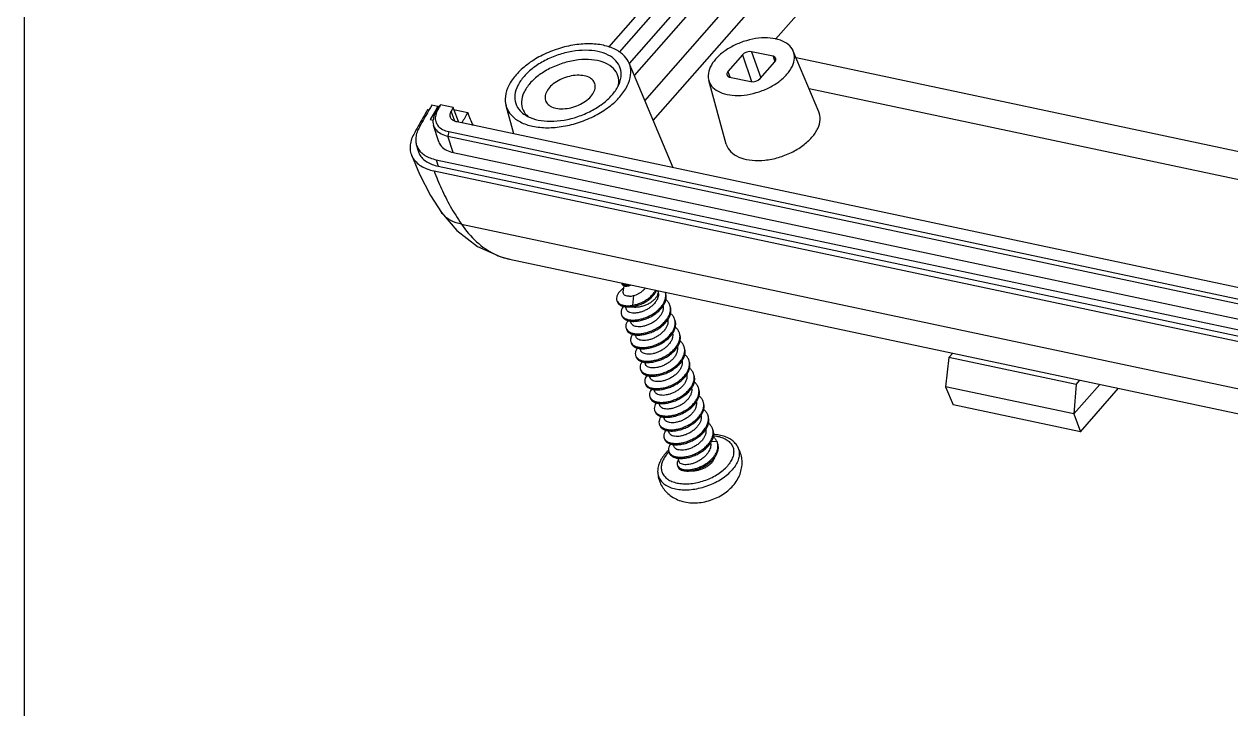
# Model space of a CAD drawing. Header units: millimetres. Extents: x 1786 to 4177, y -2705 to -1639.
# Drawn here: x 3429.5 to 3492.5, y -1819.2 to -1783.5 of the extents above; entities that cross this region are included whole.
import ezdxf

# ---------------------------------------------------------------- set-up
doc = ezdxf.new("R2010")
doc.units = ezdxf.units.MM
doc.layers.add('3_ALL_AXES', color=7, linetype='Continuous')

# ---------------------------------------------------------------- blocks, each defined once
blk = doc.blocks.new('*u190')
at = {"color": 7, "linetype": 'Continuous'}
for p, q in [((-31.672, -23.691, 0), (-48.192, -42.571, 0)), ((-30.895, -23.856, 0), (-47.542, -42.881, 0)), ((-46.897, -43.586, 0), (-29.831, -24.082, 0)), ((-29.05, -24.247, 0), (-46.611, -44.318, 0)), ((-45.954, -45.88, 0), (-27.343, -24.609, 0)), ((-45.446, -47.089, 0), (-26.021, -24.89, 0)), ((-37.938, -42.085, 0), (-23.382, -25.449, 0)), ((-39.401, -42.858, 0), (-38.845, -44.464, 0)), ((-38.085, -43.138, 0), (-39.401, -42.858, 0)), ((-35.274, -46.553, 0), (-36.845, -42.817, 0)), ((-44.229, -49.982, 0), (-46.932, -43.554, 0)), ((-39.969, -43.05, 0), (-40.866, -44.076, 0)), ((-39.969, -43.05, 0), (-39.401, -44.692, 0)), ((-38.875, -44.498, 0), (-37.977, -43.473, 0)), ((-38.085, -43.138, 0), (-37.975, -43.472, 0)), ((-0.578, -50.888, 0), (-36.671, -43.233, 0)), ((-40.866, -44.076, 0), (-40.746, -44.406, 0)), ((-40.759, -44.411, 0), (-39.443, -44.69, 0)), ((-40.963, -48.523, 0), (-42.039, -44.616, 0)), ((-2.126, -52.292, 0), (-35.871, -45.135, 0)), ((-59.298, -46.407, 0), (-59.209, -46.426, 0)), ((-59.032, -46.119, 0), (-58.667, -46.197, 0)), ((-58.707, -46.494, 0), (-58.837, -46.643, 0)), ((-58.725, -46.433, 0), (-58.746, -46.473, 0)), ((-58.611, -46.224, 0), (-58.499, -46.108, 0)), ((-57.724, -46.273, 0), (-58.499, -46.108, 0)), ((-57.628, -47.126, 0), (-57.853, -46.513, 0)), ((-57.661, -46.44, 0), (-57.724, -46.273, 0)), ((-57.398, -47.137, 0), (-57.661, -46.44, 0)), ((-57.61, -46.421, 0), (-57.651, -46.465, 0)), ((-57.61, -46.421, 0), (-56.837, -46.585, 0)), ((-54.007, -47.908, 0), (-54.486, -46.17, 0)), ((-59.134, -47.018, 0), (-58.962, -47.054, 0)), ((-58.615, -48.386, 0), (-58.938, -47.383, 0)), ((-4.655, -58.375, 0), (-57.486, -47.17, 0)), ((-57.377, -47.194, 0), (-57.398, -47.137, 0)), ((-58.001, -47.759, 0), (-58.059, -48.038, 0)), ((-57.726, -49.047, 0), (-58.059, -48.038, 0)), ((-58.059, -48.038, 0), (-5.227, -59.243, 0)), ((-58.001, -47.759, 0), (-5.17, -58.964, 0)), ((-59.994, -48.545, 0), (-59.884, -48.94, 0)), ((-58.77, -49.489, 0), (-58.651, -49.888, 0)), ((-58.77, -49.489, 0), (-4.83, -60.929, 0)), ((-57.726, -49.047, 0), (-4.895, -60.252, 0)), ((-58.905, -50.179, 0), (-4.967, -61.619, 0)), ((-58.651, -49.888, 0), (-4.712, -61.328, 0)), ((-58.44, -52.734, 0), (-58.441, -52.734, 0)), ((-57.224, -53.437, 0), (-3.539, -64.823, 0)), ((-54.263, -55.597, 0), (-0.871, -66.921, 0)), ((-47.395, -57.053, 0), (-47.374, -57.114, 0)), ((-44.688, -57.666, 0), (-44.702, -57.624, 0)), ((-47.683, -58.129, 0), (-47.656, -58.205, 0)), ((-46.657, -57.835, 0), (-46.727, -58.431, 0)), ((-46.727, -58.431, 0), (-46.7, -58.508, 0)), ((-47.403, -58.992, 0), (-47.377, -59.069, 0)), ((-47.112, -59.834, 0), (-47.085, -59.911, 0)), ((-46.82, -60.676, 0), (-46.794, -60.753, 0)), ((-27.284, -61.634, 0), (-27.051, -61.368, 0)), ((-46.529, -61.518, 0), (-46.502, -61.595, 0)), ((-27.284, -61.634, 0), (-27.499, -63.426, 0)), ((-19.481, -63.289, 0), (-27.284, -61.634, 0)), ((-46.237, -62.36, 0), (-46.211, -62.437, 0)), ((-45.946, -63.202, 0), (-45.919, -63.279, 0)), ((-19.613, -65.098, 0), (-27.499, -63.426, 0)), ((-27.499, -63.426, 0), (-27.017, -64.534, 0)), ((-19.613, -65.098, 0), (-18.024, -63.283, 0)), ((-19.481, -63.289, 0), (-19.613, -65.098, 0)), ((-19.481, -63.289, 0), (-19.248, -63.023, 0)), ((-19.214, -66.189, 0), (-16.883, -63.525, 0)), ((-45.654, -64.044, 0), (-45.628, -64.121, 0)), ((-45.363, -64.886, 0), (-45.336, -64.962, 0)), ((-19.214, -66.189, 0), (-27.017, -64.534, 0)), ((-19.613, -65.098, 0), (-19.214, -66.189, 0)), ((-45.071, -65.728, 0), (-45.044, -65.804, 0)), ((-44.779, -66.57, 0), (-44.753, -66.646, 0)), ((-44.488, -67.412, 0), (-44.461, -67.488, 0)), ((-41.861, -66.771, 0), (-41.529, -66.796, 0)), ((-41.508, -66.85, 0), (-41.529, -66.796, 0)), ((-41.481, -66.926, 0), (-41.508, -66.85, 0)), ((-43.965, -68.254, 0), (-43.939, -68.33, 0))]:
    blk.add_line(p, q, dxfattribs=at)
at = {"color": 7, "linetype": 'Continuous', "elevation": 0}
for points in [[(-60.3, -49.179), (-59.803, -50.365), (-59.114, -51.682), (-58.441, -52.734)], [(-58.44, -52.734), (-57.503, -53.84), (-56.229, -54.823), (-54.81, -55.455), (-54.258, -55.598)]]:
    blk.add_lwpolyline(points, dxfattribs=at)
at = {"color": 7, "linetype": 'Continuous'}
for centre, radius, start, end in [((-21.226, -68.799, 0), 44.168, 149.53862, 151.05704), ((-22.033, -67.805, 0), 42.886, 150.36735, 151.83731), ((-21.093, -68.335, 0), 43.965, 149.98875, 150.37184), ((-20.721, -68.551, 0), 44.395, 149.65122, 149.98884), ((-21.46, -67.915, 0), 43.081, 150.35428, 150.98377), ((-20.824, -68.277, 0), 43.813, 149.73766, 150.35431), ((-22.566, -66.002, 0), 41.114, 151.64042, 151.90931), ((-22.217, -66.191, 0), 41.511, 151.24894, 151.57812), ((-22.537, -65.799, 0), 41, 151.60348, 151.90926), ((-50.942, -43.522, 0), 8.174, 199.09946, 199.4249), ((-51.023, -43.551, 0), 8.088, 199.42507, 199.65575), ((-22.244, -65.957, 0), 41.333, 151.29952, 151.60348), ((-22.182, -65.552, 0), 40.434, 151.52284, 151.90903), ((-20.869, -67.19, 0), 41.452, 150.19278, 151.21672), ((-22.392, -68.151, 0), 42.834, 151.06126, 151.83609), ((-47.257, -56.988, 0), 0.152, 205.80227, 213.46527), ((-47.163, -56.305, 0), 0.949, 286.31795, 292.63941), ((-45.542, -57.613, 0), 0.39, 10.08465, 13.06409), ((-45.379, -57.819, 0), 0.704, 12.48373, 16.26262), ((-47.344, -58.012, 0), 0.358, 199.09916, 211.32675), ((-47.351, -58.015, 0), 0.351, 211.36575, 211.59693), ((-45.083, -58.66, 0), 0.699, 12.47027, 19.05798), ((-47.05, -58.87, 0), 0.374, 199.12077, 211.48356), ((-44.793, -59.502, 0), 0.7, 12.4725, 19.05235), ((-46.757, -59.711, 0), 0.375, 199.14856, 211.47033), ((-46.762, -59.714, 0), 0.369, 211.49256, 212.12115), ((-46.465, -60.553, 0), 0.376, 199.17555, 211.46116), ((-46.469, -60.555, 0), 0.372, 211.47451, 212.64965), ((-44.502, -60.344, 0), 0.701, 12.47519, 19.04789), ((-44.212, -61.187, 0), 0.702, 12.47826, 19.04456), ((-46.173, -61.394, 0), 0.376, 199.1967, 211.47192), ((-46.175, -61.396, 0), 0.374, 211.47393, 213.19007), ((-46.04, -61.252, 0), 0.572, 233.95969, 239.85896), ((-43.921, -62.029, 0), 0.703, 12.48164, 19.04233), ((-45.88, -62.236, 0), 0.378, 199.22579, 211.45404), ((-45.882, -62.237, 0), 0.376, 211.4494, 213.70224), ((-43.63, -62.871, 0), 0.704, 12.48525, 19.04115), ((-45.588, -63.077, 0), 0.378, 199.24843, 214.22638), ((-43.34, -63.713, 0), 0.705, 12.489, 19.04097), ((-45.297, -63.919, 0), 0.379, 199.26902, 211.46006), ((-45.295, -63.918, 0), 0.381, 211.43791, 214.74912), ((-43.049, -64.555, 0), 0.705, 12.49281, 19.04176), ((-45.005, -64.761, 0), 0.379, 199.28729, 211.46726), ((-45.001, -64.759, 0), 0.383, 211.43681, 215.27049), ((-42.758, -65.397, 0), 0.706, 12.4966, 19.04344), ((-44.713, -65.603, 0), 0.379, 199.30296, 211.47682), ((-44.708, -65.6, 0), 0.385, 211.43855, 215.79052), ((-44.422, -66.444, 0), 0.379, 199.31581, 211.48841), ((-44.415, -66.44, 0), 0.387, 211.44289, 216.30924), ((-43.468, -65.157, 0), 1.471, 326.03482, 326.74862), ((-42.466, -66.24, 0), 0.706, 12.50029, 19.04596), ((-44.131, -67.286, 0), 0.378, 199.3256, 211.50168), ((-43.174, -66.001, 0), 1.467, 326.27433, 326.74985), ((-42.158, -67.074, 0), 0.688, 9.20253, 19.06345), ((-44.121, -67.281, 0), 0.389, 211.44962, 216.82668), ((-43.675, -68.146, 0), 0.31, 215.10016, 218.04398)]:
    blk.add_arc(centre, radius, start, end, dxfattribs=at)
for centre, ratio, start_param, end_param in [((-39.631, -43.122, 0), 0.586505, 0.771839, 2.342559), ((-38.315, -43.401, 0), 0.586416, 5.484232, 7.054952), ((-40.528, -44.148, 0), 0.586416, 2.342639, 3.91336), ((-39.213, -44.427, 0), 0.586505, -2.369754, -0.799034)]:
    blk.add_ellipse(centre, major_axis=(0.401, 0.139), ratio=ratio, start_param=start_param, end_param=end_param, dxfattribs=at)
for points, start_tangent, end_tangent in [([(-36.845, -42.817, 0), (-36.858, -42.788, 0), (-37.153, -42.414, 0), (-37.631, -42.15, 0), (-38.255, -42.018, 0), (-38.973, -42.028, 0), (-39.727, -42.179, 0), (-40.457, -42.46, 0), (-41.103, -42.847, 0), (-41.612, -43.31, 0)], (-0.384669, 0.923055), (-0.658501, -0.75258)), ([(-46.932, -43.555, 0), (-47.204, -43.133, 0), (-47.756, -42.722, 0), (-48.506, -42.462, 0), (-49.405, -42.372, 0), (-50.391, -42.457, 0), (-51.396, -42.712, 0), (-52.352, -43.119, 0), (-53.195, -43.651, 0), (-53.866, -44.271, 0)], (-0.389768, 0.920913), (-0.658501, -0.75258)), ([(-47.499, -44.725, 0), (-47.421, -44.39, 0), (-47.469, -43.863, 0), (-47.735, -43.41, 0), (-48.203, -43.062, 0), (-48.838, -42.842, 0), (-49.6, -42.766, 0), (-50.435, -42.838, 0), (-51.286, -43.054, 0), (-52.097, -43.398, 0), (-52.81, -43.849, 0), (-53.379, -44.374, 0)], (0.326978, 0.945032), (-0.658501, -0.75258)), ([(-37.231, -44.239, 0), (-36.899, -43.739, 0), (-36.771, -43.242, 0), (-36.845, -42.817, 0)], (0.658501, 0.75258), (-0.384669, 0.923055)), ([(-47.559, -44.729, 0), (-47.657, -44.217, 0), (-47.989, -43.796, 0), (-48.528, -43.498, 0), (-49.231, -43.349, 0), (-50.041, -43.36, 0), (-50.891, -43.531, 0), (-51.714, -43.848, 0), (-52.442, -44.284, 0), (-53.017, -44.805, 0)], (0.038762, 0.999248), (-0.658501, -0.75258)), ([(-47.493, -45.622, 0), (-47.039, -44.956, 0), (-46.834, -44.29, 0), (-46.89, -43.668, 0), (-46.932, -43.555, 0)], (0.658501, 0.75258), (-0.389768, 0.920913)), ([(-41.612, -43.31, 0), (-41.945, -43.81, 0), (-42.073, -44.307, 0), (-42.038, -44.616, 0)], (-0.658501, -0.75258), (0.262345, -0.964974)), ([(-53.866, -44.271, 0), (-54.32, -44.937, 0), (-54.526, -45.603, 0), (-54.486, -46.171, 0)], (-0.658501, -0.75258), (0.264334, -0.964431)), ([(-53.379, -44.374, 0), (-53.764, -44.938, 0), (-53.938, -45.503, 0), (-53.89, -46.03, 0), (-53.624, -46.483, 0), (-53.316, -46.739, 0)], (-0.658501, -0.75258), (0.841422, -0.540378)), ([(-49.038, -44.8, 0), (-49.094, -44.686, 0), (-49.327, -44.467, 0), (-49.678, -44.336, 0), (-50.113, -44.301, 0), (-50.596, -44.367, 0), (-51.064, -44.525, 0), (-51.492, -44.766, 0), (-51.822, -45.059, 0)], (-0.335351, 0.942093), (-0.658501, -0.75258)), ([(-42.038, -44.616, 0), (-41.986, -44.761, 0), (-41.691, -45.135, 0), (-41.213, -45.398, 0), (-40.589, -45.531, 0), (-39.871, -45.521, 0), (-39.117, -45.369, 0), (-38.387, -45.088, 0), (-37.741, -44.701, 0), (-37.231, -44.239, 0)], (0.262345, -0.964974), (0.658501, 0.75258)), ([(-53.017, -44.805, 0), (-53.391, -45.369, 0), (-53.535, -45.929, 0), (-53.437, -46.441, 0)], (-0.658501, -0.75258), (0.416773, -0.90901)), ([(-51.822, -45.059, 0), (-52.028, -45.378, 0), (-52.089, -45.696, 0), (-52.06, -45.847, 0)], (-0.658501, -0.75258), (0.316156, -0.948707)), ([(-49.273, -45.599, 0), (-49.067, -45.28, 0), (-49.005, -44.962, 0), (-49.038, -44.8, 0)], (0.658501, 0.75258), (-0.335351, 0.942093)), ([(-47.98, -45.519, 0), (-47.596, -44.955, 0), (-47.499, -44.725, 0)], (0.658501, 0.75258), (0.326978, 0.945032)), ([(-47.593, -44.975, 0), (-47.559, -44.729, 0)], (0.228767, 0.973481), (0.038762, 0.999248)), ([(-54.486, -46.171, 0), (-54.47, -46.225, 0), (-54.155, -46.76, 0), (-53.604, -47.171, 0), (-52.853, -47.43, 0), (-51.954, -47.521, 0), (-50.969, -47.436, 0), (-49.964, -47.181, 0), (-49.007, -46.774, 0), (-48.165, -46.242, 0), (-47.493, -45.622, 0)], (0.264334, -0.964431), (0.658501, 0.75258)), ([(-53.316, -46.739, 0), (-53.157, -46.831, 0), (-52.521, -47.051, 0), (-51.76, -47.127, 0), (-50.925, -47.055, 0), (-50.073, -46.839, 0), (-49.263, -46.494, 0), (-48.549, -46.044, 0), (-47.98, -45.519, 0)], (0.841422, -0.540378), (0.658501, 0.75258)), ([(-52.06, -45.847, 0), (-52.001, -45.973, 0), (-51.767, -46.191, 0), (-51.417, -46.323, 0), (-50.982, -46.358, 0), (-50.498, -46.291, 0), (-50.03, -46.133, 0), (-49.602, -45.892, 0), (-49.273, -45.599, 0)], (0.316156, -0.948707), (0.658501, 0.75258)), ([(-58.837, -46.643, 0), (-58.965, -47.014, 0), (-58.945, -47.362, 0), (-58.938, -47.383, 0)], (-0.470866, -0.882205), (0.309004, -0.951061)), ([(-58.781, -46.662, 0), (-58.823, -46.83, 0)], (-0.326946, -0.945043), (-0.145248, -0.989395)), ([(-58.707, -46.494, 0), (-58.781, -46.662, 0)], (-0.470866, -0.882205), (-0.326946, -0.945043)), ([(-57.896, -46.876, 0), (-57.909, -46.832, 0), (-57.918, -46.73, 0), (-57.899, -46.623, 0), (-57.853, -46.513, 0)], (-0.347643, 0.937627), (0.470866, 0.882205)), ([(-56.837, -46.585, 0), (-56.508, -47.383, 0)], (0.327215, -0.94495), (0.436526, -0.899692)), ([(-53.437, -46.441, 0), (-53.123, -46.847, 0)], (0.416773, -0.90901), (0.758529, -0.651639)), ([(-35.697, -48.11, 0), (-35.334, -47.562, 0), (-35.193, -47.018, 0), (-35.275, -46.553, 0)], (0.658501, 0.75258), (-0.384669, 0.923055)), ([(-58.938, -47.383, 0), (-58.777, -47.662, 0), (-58.475, -47.893, 0), (-58.059, -48.038, 0)], (0.309004, -0.951061), (0.97824, -0.207477)), ([(-58.823, -46.83, 0), (-58.804, -47.146, 0)], (-0.145248, -0.989395), (0.279485, -0.96015)), ([(-58.804, -47.146, 0), (-58.652, -47.418, 0)], (0.279485, -0.96015), (0.660388, -0.750924)), ([(-58.652, -47.418, 0), (-58.378, -47.627, 0), (-58.001, -47.759, 0)], (0.660388, -0.750924), (0.97824, -0.207477)), ([(-57.486, -47.17, 0), (-57.614, -47.133, 0), (-57.723, -47.078, 0), (-57.81, -47.009, 0), (-57.873, -46.926, 0), (-57.896, -46.876, 0)], (-0.97824, 0.207477), (-0.347643, 0.937627)), ([(-60.155, -47.933, 0), (-60.312, -48.309, 0)], (-0.471977, -0.881611), (-0.285005, -0.958526)), ([(-59.842, -47.564, 0), (-59.976, -47.886, 0), (-60.031, -48.2, 0)], (-0.471902, -0.881651), (-0.047811, -0.998856)), ([(-40.962, -48.523, 0), (-40.905, -48.682, 0), (-40.582, -49.091, 0), (-40.058, -49.38, 0), (-39.375, -49.525, 0), (-38.589, -49.514, 0), (-37.762, -49.348, 0), (-36.963, -49.041, 0), (-36.256, -48.616, 0), (-35.697, -48.11, 0)], (0.262345, -0.964974), (0.658501, 0.75258)), ([(-60.312, -48.309, 0), (-60.376, -48.676, 0), (-60.346, -49.024, 0), (-60.3, -49.179, 0)], (-0.285005, -0.958526), (0.351028, -0.936365)), ([(-60.031, -48.2, 0), (-60.005, -48.499, 0), (-59.994, -48.545, 0)], (-0.047811, -0.998856), (0.267629, -0.963522)), ([(-59.994, -48.545, 0), (-59.9, -48.773, 0), (-59.718, -49.016, 0), (-59.464, -49.219, 0), (-59.144, -49.378, 0), (-58.77, -49.489, 0)], (0.267629, -0.963522), (0.97824, -0.207477)), ([(-58.615, -48.385, 0), (-58.452, -48.667, 0), (-58.147, -48.901, 0), (-57.726, -49.047, 0)], (0.308718, -0.951153), (0.97824, -0.207477)), ([(-60.3, -49.179, 0), (-60.223, -49.344, 0), (-60.011, -49.627, 0), (-59.714, -49.865, 0), (-59.342, -50.05, 0), (-58.905, -50.179, 0)], (0.351028, -0.936365), (0.97824, -0.207477)), ([(-59.884, -48.94, 0), (-59.792, -49.166, 0), (-59.607, -49.41, 0), (-59.35, -49.615, 0), (-59.029, -49.776, 0), (-58.651, -49.888, 0)], (0.267959, -0.96343), (0.97824, -0.207477)), ([(-58.905, -50.179, 0), (-58.451, -51.27, 0), (-57.906, -52.34, 0), (-57.224, -53.437, 0)], (0.349875, -0.936796), (0.567173, -0.823599)), ([(-57.224, -53.437, 0), (-57.87, -53.228, 0), (-58.355, -52.844, 0), (-58.44, -52.734, 0)], (-0.986949, 0.161031), (-0.572283, 0.820056)), ([(-57.224, -53.437, 0), (-56.291, -54.529, 0), (-55.18, -55.284, 0), (-54.263, -55.596, 0)], (0.558319, -0.829626), (0.978025, -0.208487)), ([(-47.245, -57.363, 0), (-47.33, -57.425, 0), (-47.503, -57.583, 0), (-47.624, -57.747, 0), (-47.69, -57.909, 0), (-47.699, -58.062, 0), (-47.683, -58.129, 0)], (-0.826967, -0.562251), (0.327563, -0.944829)), ([(-47.384, -57.072, 0), (-47.327, -57.125, 0)], (0.551964, -0.833868), (0.848088, -0.529855)), ([(-47.374, -57.114, 0), (-47.338, -57.172, 0), (-47.27, -57.218, 0), (-47.221, -57.235, 0)], (0.331666, -0.943397), (0.968303, -0.24978)), ([(-47.327, -57.125, 0), (-47.245, -57.159, 0), (-47.142, -57.171, 0), (-47.026, -57.163, 0), (-46.956, -57.149, 0)], (0.848088, -0.529855), (0.970263, 0.242052)), ([(-46.915, -57.869, 0), (-47.054, -57.858, 0), (-47.165, -57.823, 0), (-47.242, -57.765, 0), (-47.281, -57.689, 0), (-47.282, -57.619, 0)], (-0.999865, -0.016435), (0.156289, 0.987711)), ([(-47.221, -57.235, 0), (-47.177, -57.243, 0), (-47.066, -57.247, 0), (-46.944, -57.229, 0), (-46.896, -57.216, 0)], (0.968303, -0.24978), (0.960096, 0.279669)), ([(-45.153, -57.544, 0), (-45.151, -57.552, 0), (-45.122, -57.722, 0), (-45.144, -57.903, 0), (-45.214, -58.086, 0), (-45.329, -58.265, 0), (-45.484, -58.433, 0), (-45.67, -58.582, 0), (-45.877, -58.708, 0), (-46.096, -58.805, 0), (-46.316, -58.871, 0), (-46.526, -58.903, 0), (-46.715, -58.902, 0), (-46.874, -58.868, 0), (-46.995, -58.806, 0), (-47.071, -58.719, 0), (-47.086, -58.685, 0)], (0.32744, -0.944872), (-0.323754, 0.946141)), ([(-46.727, -58.431, 0), (-46.469, -58.371, 0), (-46.212, -58.277, 0), (-45.965, -58.153, 0), (-45.74, -58.003, 0), (-45.545, -57.833, 0), (-45.387, -57.649, 0), (-45.293, -57.5, 0)], (0.9863, 0.164962), (0.46827, 0.883586)), ([(-45.158, -57.545, 0), (-45.152, -57.623, 0), (-45.178, -57.769, 0), (-45.251, -57.919, 0), (-45.367, -58.066, 0), (-45.521, -58.203, 0), (-45.706, -58.324, 0), (-45.914, -58.424, 0), (-46.136, -58.497, 0), (-46.361, -58.542, 0), (-46.579, -58.555, 0), (-46.704, -58.547, 0)], (0.175202, -0.984532), (-0.993836, 0.110863)), ([(-46.7, -58.508, 0), (-46.439, -58.446, 0), (-46.177, -58.35, 0), (-45.928, -58.223, 0), (-45.701, -58.07, 0), (-45.505, -57.896, 0), (-45.348, -57.708, 0), (-45.235, -57.511, 0)], (0.9863, 0.164962), (0.407937, 0.91301)), ([(-46.657, -57.835, 0), (-46.498, -57.783, 0), (-46.342, -57.71, 0), (-46.196, -57.618, 0)], (0.968094, 0.250589), (0.812954, 0.582328)), ([(-45.927, -57.365, 0), (-45.935, -57.376, 0), (-46.054, -57.503, 0), (-46.196, -57.618, 0)], (-0.609281, -0.792954), (-0.819942, -0.572447)), ([(-44.862, -58.386, 0), (-44.772, -58.227, 0), (-44.695, -58.005, 0), (-44.676, -57.788, 0), (-44.692, -57.667, 0)], (0.548397, 0.836218), (-0.216282, 0.976331)), ([(-44.808, -58.419, 0), (-44.746, -58.304, 0), (-44.669, -58.082, 0), (-44.65, -57.865, 0), (-44.688, -57.666, 0)], (0.517061, 0.855948), (-0.327031, 0.945014)), ([(-47.656, -58.205, 0), (-47.624, -58.274, 0), (-47.521, -58.386, 0), (-47.369, -58.469, 0), (-47.175, -58.519, 0), (-46.949, -58.532, 0), (-46.7, -58.508, 0)], (0.327563, -0.944829), (0.9863, 0.164962)), ([(-47.649, -58.199, 0), (-47.547, -58.31, 0), (-47.395, -58.393, 0), (-47.201, -58.442, 0), (-46.975, -58.455, 0), (-46.727, -58.431, 0)], (0.523939, -0.851756), (0.9863, 0.164962)), ([(-47.271, -58.492, 0), (-47.345, -58.602, 0), (-47.412, -58.768, 0), (-47.42, -58.925, 0), (-47.403, -58.992, 0)], (-0.618355, -0.785899), (0.327769, -0.944758)), ([(-47.377, -59.069, 0), (-47.342, -59.142, 0), (-47.235, -59.259, 0), (-47.076, -59.346, 0), (-46.872, -59.398, 0), (-46.632, -59.414, 0), (-46.367, -59.39, 0), (-46.087, -59.326, 0), (-45.805, -59.225, 0), (-45.531, -59.09, 0), (-45.279, -58.923, 0), (-45.058, -58.732, 0), (-44.877, -58.523, 0), (-44.808, -58.419, 0)], (0.327769, -0.944758), (0.517061, 0.855948)), ([(-47.369, -59.065, 0), (-47.261, -59.182, 0), (-47.102, -59.269, 0), (-46.898, -59.322, 0), (-46.659, -59.337, 0), (-46.394, -59.313, 0), (-46.114, -59.25, 0), (-45.831, -59.149, 0), (-45.558, -59.013, 0), (-45.305, -58.847, 0), (-45.084, -58.656, 0), (-44.904, -58.447, 0), (-44.862, -58.386, 0)], (0.522714, -0.852508), (0.548397, 0.836218)), ([(-46.915, -57.869, 0), (-46.79, -57.861, 0), (-46.657, -57.835, 0)], (0.999956, -0.009394), (0.968094, 0.250589)), ([(-46.704, -58.547, 0), (-46.781, -58.536, 0), (-46.834, -58.524, 0)], (-0.993836, 0.110863), (-0.972919, 0.231146)), ([(-44.84, -58.467, 0), (-44.833, -58.519, 0), (-44.84, -58.689, 0), (-44.893, -58.866, 0), (-44.988, -59.039, 0)], (0.1842, -0.982889), (-0.559309, -0.828959)), ([(-44.423, -58.432, 0), (-44.426, -58.422, 0), (-44.525, -58.239, 0), (-44.671, -58.089, 0)], (-0.3269, 0.945059), (-0.7778, 0.628512)), ([(-44.57, -59.228, 0), (-44.478, -59.064, 0), (-44.403, -58.842, 0), (-44.385, -58.625, 0), (-44.401, -58.509, 0)], (0.548406, 0.836212), (-0.216291, 0.976329)), ([(-44.516, -59.26, 0), (-44.452, -59.141, 0), (-44.376, -58.918, 0), (-44.358, -58.702, 0), (-44.396, -58.508, 0)], (0.516844, 0.85608), (-0.3269, 0.945059)), ([(-47.085, -59.911, 0), (-47.049, -59.987, 0), (-46.94, -60.103, 0), (-46.78, -60.189, 0), (-46.575, -60.241, 0), (-46.335, -60.255, 0), (-46.069, -60.231, 0), (-45.789, -60.166, 0), (-45.507, -60.065, 0), (-45.234, -59.928, 0), (-44.982, -59.761, 0), (-44.761, -59.57, 0), (-44.582, -59.36, 0), (-44.516, -59.26, 0)], (0.328083, -0.944649), (0.516844, 0.85608)), ([(-47.075, -59.911, 0), (-46.966, -60.026, 0), (-46.806, -60.113, 0), (-46.602, -60.164, 0), (-46.361, -60.179, 0), (-46.096, -60.154, 0), (-45.816, -60.09, 0), (-45.533, -59.988, 0), (-45.26, -59.851, 0), (-45.008, -59.684, 0), (-44.788, -59.493, 0), (-44.609, -59.284, 0), (-44.57, -59.228, 0)], (0.531713, -0.846925), (0.548406, 0.836212)), ([(-44.988, -59.039, 0), (-45.12, -59.203, 0), (-45.284, -59.354, 0), (-45.473, -59.486, 0), (-45.677, -59.594, 0), (-45.888, -59.675, 0), (-46.097, -59.727, 0), (-46.291, -59.748, 0), (-46.464, -59.739, 0), (-46.61, -59.7, 0), (-46.72, -59.635, 0), (-46.786, -59.549, 0), (-46.795, -59.527, 0)], (-0.559309, -0.828959), (-0.323689, 0.946164)), ([(-44.131, -59.274, 0), (-44.136, -59.259, 0), (-44.237, -59.077, 0), (-44.38, -58.93, 0)], (-0.326789, 0.945097), (-0.778077, 0.628169)), ([(-47.001, -59.363, 0), (-47.056, -59.448, 0), (-47.121, -59.614, 0), (-47.128, -59.771, 0), (-47.112, -59.834, 0)], (-0.588874, -0.808225), (0.328083, -0.944649)), ([(-44.696, -59.881, 0), (-44.83, -60.047, 0), (-44.998, -60.2, 0), (-45.19, -60.333, 0), (-45.393, -60.44, 0), (-45.607, -60.521, 0), (-45.819, -60.571, 0), (-46.016, -60.59, 0), (-46.186, -60.578, 0), (-46.328, -60.538, 0), (-46.434, -60.471, 0), (-46.498, -60.383, 0), (-46.503, -60.369, 0)], (-0.559309, -0.828959), (-0.323679, 0.946167)), ([(-44.549, -59.309, 0), (-44.542, -59.36, 0), (-44.549, -59.532, 0), (-44.602, -59.708, 0), (-44.696, -59.881, 0)], (0.183674, -0.982987), (-0.559309, -0.828959)), ([(-44.279, -60.07, 0), (-44.184, -59.901, 0), (-44.11, -59.679, 0), (-44.094, -59.462, 0), (-44.109, -59.351, 0)], (0.548411, 0.836209), (-0.216309, 0.976325)), ([(-44.224, -60.102, 0), (-44.158, -59.977, 0), (-44.084, -59.755, 0), (-44.067, -59.539, 0), (-44.105, -59.35, 0)], (0.516717, 0.856157), (-0.326789, 0.945097)), ([(-43.84, -60.116, 0), (-43.847, -60.096, 0), (-43.948, -59.914, 0), (-44.088, -59.772, 0)], (-0.326696, 0.94513), (-0.778342, 0.62784)), ([(-46.71, -60.205, 0), (-46.767, -60.294, 0), (-46.831, -60.46, 0), (-46.835, -60.616, 0), (-46.82, -60.676, 0)], (-0.588802, -0.808278), (0.328384, -0.944544)), ([(-46.794, -60.753, 0), (-46.755, -60.832, 0), (-46.645, -60.947, 0), (-46.484, -61.033, 0), (-46.278, -61.084, 0), (-46.037, -61.097, 0), (-45.771, -61.071, 0), (-45.491, -61.006, 0), (-45.208, -60.904, 0), (-44.936, -60.766, 0), (-44.684, -60.599, 0), (-44.465, -60.407, 0), (-44.287, -60.197, 0), (-44.224, -60.102, 0)], (0.328384, -0.944544), (0.516717, 0.856157)), ([(-46.782, -60.755, 0), (-46.672, -60.871, 0), (-46.51, -60.956, 0), (-46.305, -61.007, 0), (-46.064, -61.021, 0), (-45.798, -60.995, 0), (-45.517, -60.93, 0), (-45.235, -60.827, 0), (-44.962, -60.69, 0), (-44.711, -60.522, 0), (-44.492, -60.33, 0), (-44.314, -60.121, 0), (-44.279, -60.07, 0)], (0.539507, -0.841981), (0.548411, 0.836209)), ([(-46.328, -61.747, 0), (-46.215, -61.8, 0), (-46.008, -61.85, 0), (-45.766, -61.862, 0), (-45.5, -61.836, 0), (-45.219, -61.77, 0), (-44.937, -61.666, 0), (-44.665, -61.528, 0), (-44.414, -61.36, 0), (-44.195, -61.167, 0), (-44.018, -60.958, 0), (-43.891, -60.738, 0), (-43.817, -60.515, 0), (-43.802, -60.299, 0), (-43.818, -60.193, 0)], (0.864212, -0.503128), (-0.216333, 0.97632)), ([(-44.405, -60.723, 0), (-44.532, -60.882, 0), (-44.691, -61.03, 0), (-44.875, -61.161, 0), (-45.071, -61.268, 0), (-45.274, -61.349, 0), (-45.475, -61.404, 0), (-45.668, -61.43, 0), (-45.841, -61.427, 0), (-45.989, -61.398, 0), (-46.105, -61.343, 0)], (-0.559309, -0.828959), (-0.829041, 0.559188)), ([(-44.257, -60.151, 0), (-44.251, -60.195, 0), (-44.256, -60.368, 0), (-44.309, -60.548, 0), (-44.405, -60.723, 0)], (0.183986, -0.982929), (-0.559309, -0.828959)), ([(-43.933, -60.944, 0), (-43.864, -60.814, 0), (-43.791, -60.592, 0), (-43.776, -60.376, 0), (-43.813, -60.192, 0)], (0.516609, 0.856221), (-0.326696, 0.94513)), ([(-43.548, -60.958, 0), (-43.557, -60.934, 0), (-43.66, -60.752, 0), (-43.797, -60.614, 0)], (-0.326621, 0.945155), (-0.778595, 0.627527)), ([(-46.418, -61.047, 0), (-46.477, -61.14, 0), (-46.54, -61.306, 0), (-46.543, -61.462, 0), (-46.529, -61.518, 0)], (-0.588693, -0.808357), (0.328576, -0.944477)), ([(-46.35, -61.791, 0), (-46.188, -61.876, 0), (-45.982, -61.926, 0), (-45.74, -61.939, 0), (-45.473, -61.912, 0), (-45.193, -61.846, 0), (-44.91, -61.743, 0), (-44.638, -61.605, 0), (-44.387, -61.436, 0), (-44.169, -61.244, 0), (-43.992, -61.034, 0), (-43.933, -60.944, 0)], (0.807921, -0.589291), (0.516609, 0.856221)), ([(-46.105, -61.343, 0), (-46.179, -61.273, 0), (-46.212, -61.211, 0)], (-0.829041, 0.559188), (-0.329644, 0.944105)), ([(-43.965, -60.995, 0), (-43.958, -61.048, 0), (-43.966, -61.216, 0), (-44.019, -61.392, 0), (-44.113, -61.564, 0)], (0.181428, -0.983404), (-0.559309, -0.828959)), ([(-43.696, -61.754, 0), (-43.597, -61.574, 0), (-43.525, -61.352, 0), (-43.511, -61.136, 0), (-43.526, -61.035, 0)], (0.548406, 0.836212), (-0.216364, 0.976313)), ([(-43.641, -61.785, 0), (-43.57, -61.651, 0), (-43.498, -61.429, 0), (-43.485, -61.213, 0), (-43.522, -61.034, 0)], (0.516378, 0.856361), (-0.326621, 0.945155)), ([(-43.257, -61.799, 0), (-43.267, -61.771, 0), (-43.371, -61.59, 0), (-43.506, -61.455, 0)], (-0.326563, 0.945175), (-0.778834, 0.62723)), ([(-46.502, -61.595, 0), (-46.462, -61.677, 0), (-46.407, -61.744, 0)], (0.328576, -0.944477), (0.710733, -0.703462)), ([(-46.488, -61.6, 0), (-46.377, -61.715, 0)], (0.547428, -0.836853), (0.807921, -0.589291)), ([(-46.407, -61.744, 0), (-46.35, -61.791, 0)], (0.710733, -0.703462), (0.807921, -0.589291)), ([(-46.127, -61.889, 0), (-46.188, -61.986, 0), (-46.249, -62.151, 0), (-46.251, -62.307, 0), (-46.237, -62.36, 0)], (-0.588563, -0.808451), (0.328925, -0.944356)), ([(-46.211, -62.437, 0), (-46.168, -62.522, 0), (-46.056, -62.636, 0), (-45.892, -62.72, 0), (-45.685, -62.769, 0), (-45.442, -62.781, 0), (-45.175, -62.753, 0), (-44.895, -62.686, 0), (-44.612, -62.582, 0), (-44.34, -62.443, 0), (-44.09, -62.274, 0), (-43.873, -62.081, 0), (-43.697, -61.871, 0), (-43.641, -61.785, 0)], (0.328925, -0.944356), (0.516378, 0.856361)), ([(-46.195, -62.445, 0), (-46.082, -62.559, 0), (-45.919, -62.643, 0), (-45.711, -62.692, 0), (-45.469, -62.704, 0), (-45.202, -62.677, 0), (-44.921, -62.61, 0), (-44.639, -62.505, 0), (-44.367, -62.366, 0), (-44.117, -62.198, 0), (-43.899, -62.005, 0), (-43.723, -61.794, 0), (-43.696, -61.754, 0)], (0.554893, -0.831922), (0.548406, 0.836212)), ([(-44.113, -61.564, 0), (-44.246, -61.729, 0), (-44.41, -61.88, 0), (-44.597, -62.011, 0), (-44.8, -62.119, 0), (-45.012, -62.201, 0), (-45.221, -62.253, 0), (-45.415, -62.274, 0), (-45.588, -62.265, 0), (-45.735, -62.226, 0), (-45.845, -62.161, 0), (-45.912, -62.073, 0), (-45.92, -62.052, 0)], (-0.559309, -0.828959), (-0.323368, 0.946273)), ([(-43.674, -61.837, 0), (-43.667, -61.883, 0), (-43.674, -62.056, 0), (-43.727, -62.233, 0), (-43.822, -62.406, 0)], (0.181546, -0.983382), (-0.559309, -0.828959)), ([(-43.404, -62.596, 0), (-43.303, -62.411, 0), (-43.232, -62.189, 0), (-43.22, -61.973, 0), (-43.235, -61.877, 0)], (0.548396, 0.836219), (-0.216399, 0.976305)), ([(-43.349, -62.627, 0), (-43.276, -62.488, 0), (-43.206, -62.266, 0), (-43.194, -62.05, 0), (-43.23, -61.876, 0)], (0.516316, 0.856398), (-0.326563, 0.945175)), ([(-45.835, -62.731, 0), (-45.898, -62.832, 0), (-45.958, -62.997, 0), (-45.959, -63.152, 0), (-45.945, -63.202, 0)], (-0.588396, -0.808573), (0.329156, -0.944276)), ([(-45.919, -63.279, 0), (-45.875, -63.367, 0), (-45.761, -63.48, 0), (-45.596, -63.563, 0), (-45.388, -63.612, 0), (-45.145, -63.622, 0), (-44.877, -63.594, 0), (-44.596, -63.526, 0), (-44.314, -63.421, 0), (-44.043, -63.281, 0), (-43.793, -63.112, 0), (-43.577, -62.918, 0), (-43.402, -62.708, 0), (-43.349, -62.627, 0)], (0.329156, -0.944276), (0.516316, 0.856398)), ([(-45.901, -63.29, 0), (-45.787, -63.403, 0), (-45.623, -63.487, 0), (-45.414, -63.535, 0), (-45.171, -63.546, 0), (-44.904, -63.517, 0), (-44.623, -63.45, 0), (-44.341, -63.344, 0), (-44.069, -63.205, 0), (-43.82, -63.035, 0), (-43.603, -62.842, 0), (-43.428, -62.631, 0), (-43.404, -62.596, 0)], (0.562485, -0.826808), (0.548396, 0.836219)), ([(-43.822, -62.406, 0), (-43.956, -62.573, 0), (-44.126, -62.728, 0), (-44.319, -62.861, 0), (-44.524, -62.968, 0), (-44.736, -63.048, 0), (-44.948, -63.098, 0), (-45.144, -63.116, 0), (-45.314, -63.104, 0), (-45.454, -63.063, 0), (-45.56, -62.997, 0), (-45.623, -62.909, 0), (-45.629, -62.894, 0)], (-0.559309, -0.828959), (-0.323769, 0.946136)), ([(-43.382, -62.679, 0), (-43.376, -62.724, 0), (-43.382, -62.896, 0), (-43.435, -63.074, 0), (-43.53, -63.248, 0)], (0.180649, -0.983548), (-0.559309, -0.828959)), ([(-42.965, -62.641, 0), (-42.977, -62.609, 0), (-43.083, -62.428, 0), (-43.214, -62.297, 0)], (-0.326523, 0.945189), (-0.77906, 0.626949)), ([(-43.113, -63.438, 0), (-43.009, -63.248, 0), (-42.94, -63.026, 0), (-42.929, -62.81, 0), (-42.943, -62.719, 0)], (0.54838, 0.836229), (-0.216438, 0.976296)), ([(-43.058, -63.469, 0), (-42.982, -63.324, 0), (-42.913, -63.102, 0), (-42.902, -62.887, 0), (-42.938, -62.718, 0)], (0.516122, 0.856515), (-0.326523, 0.945189)), ([(-45.544, -63.573, 0), (-45.609, -63.677, 0), (-45.667, -63.843, 0), (-45.667, -63.998, 0), (-45.654, -64.044, 0)], (-0.588195, -0.808719), (0.329354, -0.944206)), ([(-45.627, -64.12, 0), (-45.581, -64.212, 0), (-45.466, -64.324, 0), (-45.3, -64.407, 0), (-45.091, -64.454, 0), (-44.847, -64.464, 0), (-44.579, -64.435, 0), (-44.298, -64.366, 0), (-44.016, -64.26, 0), (-43.745, -64.12, 0), (-43.496, -63.949, 0), (-43.28, -63.756, 0), (-43.107, -63.545, 0), (-43.058, -63.469, 0)], (0.329354, -0.944206), (0.516122, 0.856515)), ([(-45.607, -64.135, 0), (-45.492, -64.248, 0), (-45.327, -64.33, 0), (-45.118, -64.378, 0), (-44.874, -64.388, 0), (-44.606, -64.358, 0), (-44.325, -64.29, 0), (-44.043, -64.183, 0), (-43.772, -64.043, 0), (-43.523, -63.873, 0), (-43.307, -63.679, 0), (-43.133, -63.468, 0), (-43.113, -63.438, 0)], (0.570006, -0.82164), (0.54838, 0.836229)), ([(-43.53, -63.248, 0), (-43.663, -63.413, 0), (-43.828, -63.565, 0), (-44.019, -63.698, 0), (-44.224, -63.806, 0), (-44.435, -63.887, 0), (-44.642, -63.937, 0), (-44.837, -63.958, 0), (-45.01, -63.948, 0), (-45.156, -63.908, 0), (-45.263, -63.843, 0), (-45.329, -63.757, 0), (-45.337, -63.736, 0)], (-0.559309, -0.828959), (-0.323749, 0.946143)), ([(-43.474, -64.881, 0), (-43.226, -64.711, 0), (-43.011, -64.516, 0), (-42.838, -64.305, 0), (-42.715, -64.084, 0), (-42.647, -63.863, 0), (-42.638, -63.647, 0), (-42.652, -63.561, 0)], (0.857395, 0.51466), (-0.216479, 0.976287)), ([(-43.091, -63.522, 0), (-43.084, -63.573, 0), (-43.091, -63.743, 0), (-43.144, -63.918, 0), (-43.239, -64.09, 0)], (0.178374, -0.983963), (-0.559309, -0.828959)), ([(-42.673, -63.483, 0), (-42.687, -63.446, 0), (-42.795, -63.266, 0), (-42.923, -63.139, 0)], (-0.326498, 0.945198), (-0.779273, 0.626685)), ([(-42.766, -64.31, 0), (-42.689, -64.161, 0), (-42.621, -63.939, 0), (-42.611, -63.724, 0), (-42.647, -63.56, 0)], (0.515888, 0.856656), (-0.326498, 0.945198)), ([(-45.253, -64.415, 0), (-45.319, -64.523, 0), (-45.376, -64.689, 0), (-45.374, -64.843, 0), (-45.362, -64.886, 0)], (-0.587961, -0.808889), (0.329516, -0.94415)), ([(-43.239, -64.09, 0), (-43.361, -64.244, 0), (-43.511, -64.386, 0), (-43.683, -64.512, 0)], (-0.559309, -0.828959), (-0.83979, -0.542912)), ([(-43.447, -64.958, 0), (-43.199, -64.787, 0), (-42.984, -64.593, 0), (-42.812, -64.382, 0), (-42.766, -64.31, 0)], (0.857395, 0.51466), (0.515888, 0.856656)), ([(-42.799, -64.364, 0), (-42.793, -64.405, 0), (-42.799, -64.579, 0), (-42.852, -64.758, 0), (-42.947, -64.932, 0)], (0.178738, -0.983897), (-0.559309, -0.828959)), ([(-42.382, -64.325, 0), (-42.398, -64.284, 0), (-42.506, -64.105, 0), (-42.632, -63.981, 0)], (-0.326489, 0.945201), (-0.779471, 0.626438)), ([(-42.53, -65.121, 0), (-42.421, -64.921, 0), (-42.355, -64.699, 0), (-42.347, -64.484, 0), (-42.36, -64.403, 0)], (0.54833, 0.836262), (-0.216521, 0.976278)), ([(-42.474, -65.152, 0), (-42.395, -64.998, 0), (-42.328, -64.776, 0), (-42.32, -64.561, 0), (-42.355, -64.402, 0)], (0.515854, 0.856677), (-0.326489, 0.945201)), ([(-45.336, -64.962, 0), (-45.287, -65.056, 0), (-45.171, -65.168, 0), (-45.004, -65.25, 0), (-44.794, -65.297, 0), (-44.55, -65.306, 0), (-44.281, -65.276, 0), (-44, -65.206, 0), (-43.718, -65.099, 0), (-43.447, -64.958, 0)], (0.329516, -0.94415), (0.857395, 0.51466)), ([(-45.314, -64.98, 0), (-45.198, -65.092, 0), (-45.031, -65.174, 0), (-44.821, -65.22, 0), (-44.576, -65.229, 0), (-44.308, -65.199, 0), (-44.027, -65.129, 0), (-43.745, -65.022, 0), (-43.474, -64.881, 0)], (0.577458, -0.81642), (0.857395, 0.51466)), ([(-43.683, -64.512, 0), (-43.886, -64.626, 0), (-44.101, -64.714, 0), (-44.317, -64.773, 0), (-44.519, -64.799, 0), (-44.697, -64.793, 0), (-44.849, -64.756, 0), (-44.965, -64.691, 0), (-45.035, -64.603, 0), (-45.046, -64.578, 0)], (-0.83979, -0.542912), (-0.322934, 0.946421)), ([(-45.044, -65.804, 0), (-44.994, -65.901, 0), (-44.876, -66.013, 0), (-44.708, -66.094, 0), (-44.497, -66.139, 0), (-44.252, -66.148, 0), (-43.983, -66.116, 0), (-43.702, -66.046, 0), (-43.42, -65.938, 0), (-43.15, -65.796, 0), (-42.902, -65.625, 0), (-42.688, -65.43, 0), (-42.517, -65.218, 0), (-42.474, -65.152, 0)], (0.329638, -0.944107), (0.515854, 0.856677)), ([(-45.02, -65.825, 0), (-44.903, -65.936, 0), (-44.735, -66.017, 0), (-44.524, -66.063, 0), (-44.279, -66.071, 0), (-44.01, -66.04, 0), (-43.728, -65.969, 0), (-43.447, -65.861, 0), (-43.176, -65.72, 0), (-42.929, -65.548, 0), (-42.715, -65.353, 0), (-42.543, -65.142, 0), (-42.53, -65.121, 0)], (0.584839, -0.81115), (0.54833, 0.836262)), ([(-42.947, -64.932, 0), (-43.082, -65.099, 0), (-43.252, -65.254, 0), (-43.446, -65.388, 0), (-43.651, -65.495, 0), (-43.862, -65.573, 0), (-44.072, -65.623, 0), (-44.268, -65.642, 0), (-44.439, -65.63, 0), (-44.579, -65.589, 0), (-44.685, -65.523, 0), (-44.748, -65.435, 0), (-44.754, -65.42, 0)], (-0.559309, -0.828959), (-0.323727, 0.94615)), ([(-42.507, -65.207, 0), (-42.501, -65.254, 0), (-42.508, -65.424, 0), (-42.561, -65.601, 0), (-42.656, -65.774, 0)], (0.176279, -0.98434), (-0.559309, -0.828959)), ([(-42.09, -65.167, 0), (-42.108, -65.121, 0), (-42.218, -64.943, 0), (-42.34, -64.822, 0)], (-0.326495, 0.945199), (-0.779655, 0.626209)), ([(-44.961, -65.258, 0), (-45.03, -65.369, 0), (-45.086, -65.534, 0), (-45.082, -65.689, 0), (-45.071, -65.728, 0)], (-0.587692, -0.809084), (0.329638, -0.944107)), ([(-42.656, -65.774, 0), (-42.788, -65.939, 0), (-42.952, -66.089, 0), (-43.141, -66.222, 0), (-43.345, -66.33, 0), (-43.556, -66.411, 0), (-43.765, -66.463, 0), (-43.959, -66.483, 0), (-44.132, -66.474, 0), (-44.278, -66.435, 0), (-44.387, -66.37, 0), (-44.454, -66.284, 0), (-44.463, -66.262, 0)], (-0.559309, -0.828959), (-0.323743, 0.946145)), ([(-42.238, -65.963, 0), (-42.128, -65.758, 0), (-42.063, -65.536, 0), (-42.056, -65.321, 0), (-42.068, -65.245, 0)], (0.548295, 0.836285), (-0.216561, 0.976269)), ([(-42.182, -65.994, 0), (-42.101, -65.834, 0), (-42.036, -65.613, 0), (-42.029, -65.398, 0), (-42.064, -65.244, 0)], (0.515611, 0.856823), (-0.326495, 0.945199)), ([(-41.799, -66.009, 0), (-41.819, -65.959, 0), (-41.93, -65.781, 0), (-42.049, -65.664, 0)], (-0.326513, 0.945193), (-0.779825, 0.625998)), ([(-44.67, -66.1, 0), (-44.74, -66.215, 0), (-44.795, -66.38, 0), (-44.79, -66.534, 0), (-44.779, -66.57, 0)], (-0.587388, -0.809305), (0.329716, -0.94408)), ([(-44.753, -66.646, 0), (-44.7, -66.746, 0), (-44.581, -66.857, 0), (-44.412, -66.937, 0), (-44.2, -66.982, 0), (-43.955, -66.989, 0), (-43.685, -66.957, 0), (-43.404, -66.886, 0), (-43.122, -66.777, 0), (-42.852, -66.634, 0), (-42.605, -66.462, 0), (-42.392, -66.267, 0), (-42.222, -66.055, 0), (-42.182, -65.994, 0)], (0.329716, -0.94408), (0.515611, 0.856823)), ([(-44.727, -66.67, 0), (-44.608, -66.78, 0), (-44.439, -66.86, 0), (-44.227, -66.905, 0), (-43.981, -66.913, 0), (-43.712, -66.88, 0), (-43.43, -66.809, 0), (-43.149, -66.7, 0), (-42.879, -66.558, 0), (-42.632, -66.386, 0), (-42.419, -66.19, 0), (-42.248, -65.979, 0)], (0.592147, -0.80583), (0.558671, 0.829389)), ([(-42.364, -66.616, 0), (-42.498, -66.782, 0), (-42.665, -66.935, 0), (-42.856, -67.068, 0), (-43.059, -67.174, 0), (-43.272, -67.255, 0), (-43.485, -67.307, 0), (-43.682, -67.326, 0), (-43.852, -67.314, 0), (-43.995, -67.274, 0), (-44.102, -67.207, 0), (-44.165, -67.119, 0), (-44.171, -67.104, 0)], (-0.559309, -0.828959), (-0.32363, 0.946184)), ([(-42.216, -66.05, 0), (-42.209, -66.096, 0), (-42.217, -66.268, 0), (-42.269, -66.443, 0), (-42.364, -66.616, 0)], (0.17488, -0.98459), (-0.559309, -0.828959)), ([(-41.946, -66.805, 0), (-41.834, -66.595, 0), (-41.77, -66.373, 0), (-41.765, -66.158, 0), (-41.777, -66.087, 0)], (0.548287, 0.83629), (-0.2166, 0.97626)), ([(-41.891, -66.835, 0), (-41.807, -66.671, 0), (-41.744, -66.449, 0), (-41.738, -66.235, 0), (-41.772, -66.086, 0)], (0.515345, 0.856983), (-0.326513, 0.945193)), ([(-41.529, -66.796, 0), (-41.641, -66.619, 0), (-41.758, -66.506, 0)], (-0.406032, 0.913859), (-0.78007, 0.625693)), ([(-44.379, -66.942, 0), (-44.451, -67.061, 0), (-44.504, -67.226, 0), (-44.497, -67.379, 0), (-44.488, -67.412, 0)], (-0.587048, -0.809552), (0.329747, -0.944069)), ([(-44.461, -67.488, 0), (-44.406, -67.591, 0), (-44.286, -67.701, 0), (-44.116, -67.78, 0), (-43.903, -67.825, 0), (-43.657, -67.831, 0), (-43.387, -67.798, 0), (-43.106, -67.725, 0), (-42.824, -67.616, 0), (-42.555, -67.473, 0), (-42.308, -67.3, 0), (-42.096, -67.104, 0), (-41.927, -66.892, 0), (-41.891, -66.835, 0)], (0.329747, -0.944069), (0.515345, 0.856983)), ([(-44.433, -67.514, 0), (-44.313, -67.624, 0), (-44.143, -67.704, 0), (-43.93, -67.748, 0), (-43.683, -67.754, 0), (-43.414, -67.721, 0), (-43.132, -67.649, 0), (-42.851, -67.539, 0), (-42.581, -67.396, 0), (-42.335, -67.223, 0), (-42.123, -67.028, 0), (-41.953, -66.815, 0)], (0.599383, -0.800462), (0.555209, 0.831711)), ([(-43.939, -68.33, 0), (-43.93, -68.352, 0), (-43.868, -68.442, 0), (-43.768, -68.516, 0), (-43.635, -68.57, 0), (-43.471, -68.601, 0), (-43.282, -68.606, 0), (-43.073, -68.586, 0), (-42.853, -68.538, 0), (-42.627, -68.463, 0), (-42.402, -68.363, 0), (-42.188, -68.24, 0), (-41.989, -68.096, 0), (-41.814, -67.936, 0), (-41.667, -67.763, 0), (-41.555, -67.581, 0), (-41.48, -67.397, 0), (-41.446, -67.214, 0), (-41.453, -67.038, 0), (-41.481, -66.926, 0)], (0.325177, -0.945653), (-0.326775, 0.945102)), ([(-43.919, -68.337, 0), (-43.83, -68.418, 0), (-43.704, -68.48, 0), (-43.545, -68.518, 0), (-43.358, -68.531, 0), (-43.15, -68.516, 0), (-42.927, -68.474, 0), (-42.697, -68.403, 0), (-42.468, -68.306, 0), (-42.247, -68.184, 0), (-42.042, -68.041, 0), (-41.86, -67.879, 0), (-41.707, -67.704, 0), (-41.589, -67.519, 0), (-41.51, -67.331, 0), (-41.473, -67.144, 0), (-41.479, -66.964, 0)], (0.616221, -0.787573), (-0.159902, 0.987133)), ([(-41.925, -66.888, 0), (-41.924, -66.89, 0), (-41.915, -67.029, 0), (-41.938, -67.175, 0), (-41.991, -67.321, 0), (-42.07, -67.464, 0)], (0.181618, -0.983369), (-0.548832, -0.835932)), ([(-43.889, -67.92, 0), (-43.949, -68.022, 0), (-43.979, -68.134, 0), (-43.969, -68.241, 0), (-43.965, -68.254, 0)], (-0.597367, -0.801968), (0.328511, -0.9445)), ([(-42.07, -67.464, 0), (-42.2, -67.63, 0), (-42.362, -67.785, 0), (-42.547, -67.922, 0), (-42.743, -68.034, 0), (-42.949, -68.122, 0), (-43.155, -68.183, 0), (-43.347, -68.215, 0), (-43.514, -68.218, 0), (-43.657, -68.194, 0), (-43.765, -68.144, 0), (-43.832, -68.075, 0), (-43.844, -68.047, 0)], (-0.548832, -0.835932), (-0.322317, 0.946632)), ([(-41.682, -67.787, 0), (-41.701, -67.85, 0), (-41.781, -68.001, 0), (-41.904, -68.149, 0), (-42.065, -68.285, 0), (-42.257, -68.404, 0), (-42.47, -68.501, 0), (-42.695, -68.57, 0), (-42.922, -68.608, 0), (-43.14, -68.615, 0), (-43.237, -68.606, 0)], (-0.23812, -0.971236), (-0.99209, 0.125526)), ([(-43.965, -68.254, 0), (-43.929, -68.325, 0)], (0.328511, -0.9445), (0.574955, -0.818185))]:
    blk.add_spline(points, degree=3, dxfattribs=dict(at, start_tangent=start_tangent, end_tangent=end_tangent))
at = {"layer": '3_ALL_AXES', "color": 7, "linetype": 'Continuous'}
for p, q in [((-47.282, -57.619, 0), (-47.22, -57.231, 0)), ((-45.153, -57.544, 0), (-45.159, -57.528, 0)), ((-47.087, -58.685, 0), (-47.143, -58.521, 0)), ((-46.795, -59.527, 0), (-46.839, -59.4, 0)), ((-46.503, -60.369, 0), (-46.547, -60.243, 0)), ((-46.212, -61.211, 0), (-46.255, -61.085, 0)), ((-45.92, -62.052, 0), (-45.964, -61.927, 0)), ((-45.629, -62.894, 0), (-45.672, -62.77, 0)), ((-45.337, -63.736, 0), (-45.38, -63.612, 0)), ((-45.046, -64.578, 0), (-45.089, -64.454, 0)), ((-44.754, -65.42, 0), (-44.797, -65.296, 0)), ((-44.463, -66.262, 0), (-44.506, -66.138, 0)), ((-44.171, -67.104, 0), (-44.214, -66.979, 0)), ((-43.844, -68.047, 0), (-43.923, -67.82, 0))]:
    blk.add_line(p, q, dxfattribs=at)
for centre, radius, start, end in [((-42.686, -69.327, 0), 2.695, 133.27894, 138.75168), ((-42.529, -69.489, 0), 2.92, 132.48609, 133.33849), ((-42.774, -69.092, 0), 2.385, 135.82925, 136.41982), ((-41.079, -67.542, 0), 0.922, 29.16605, 34.33863), ((-42.839, -69.03, 0), 2.295, 136.40853, 138.80221)]:
    blk.add_arc(centre, radius, start, end, dxfattribs=at)
for points, start_tangent, end_tangent in [([(-41.743, -66.435, 0), (-41.65, -66.446, 0), (-41.311, -66.518, 0), (-41.02, -66.637, 0), (-40.788, -66.799, 0), (-40.621, -67, 0), (-40.526, -67.231, 0), (-40.506, -67.485, 0), (-40.562, -67.754, 0), (-40.692, -68.028, 0), (-40.891, -68.298, 0)], (0.995636, -0.093321), (-0.658501, -0.75258)), ([(-40.318, -67.022, 0), (-40.502, -66.811, 0), (-40.748, -66.631, 0), (-41.05, -66.491, 0), (-41.398, -66.399, 0), (-41.741, -66.358, 0)], (-0.563421, 0.82617), (-0.998359, 0.05727)), ([(-40.274, -67.093, 0), (-40.184, -67.326, 0), (-40.161, -67.612, 0), (-40.224, -67.915, 0), (-40.371, -68.224, 0), (-40.595, -68.528, 0)], (0.48724, -0.873268), (-0.658501, -0.75258)), ([(-40.549, -69.512, 0), (-40.292, -69.16, 0), (-40.116, -68.796, 0), (-40.017, -68.429, 0), (-39.988, -68.059, 0), (-40.029, -67.697, 0), (-40.14, -67.348, 0), (-40.318, -67.022, 0)], (0.658501, 0.75258), (-0.563421, 0.82617)), ([(-44.712, -67.55, 0), (-44.926, -67.837, 0), (-45.076, -68.132, 0), (-45.157, -68.424, 0), (-45.171, -68.703, 0)], (-0.658501, -0.75258), (0.068135, -0.997676)), ([(-44.566, -67.518, 0), (-44.765, -67.788, 0), (-44.895, -68.062, 0), (-44.951, -68.331, 0), (-44.931, -68.585, 0), (-44.836, -68.816, 0), (-44.67, -69.017, 0), (-44.437, -69.179, 0), (-44.146, -69.299, 0), (-43.807, -69.371, 0), (-43.431, -69.393, 0), (-43.032, -69.364, 0), (-42.622, -69.286, 0), (-42.215, -69.161, 0), (-41.826, -68.994, 0), (-41.468, -68.789, 0), (-41.153, -68.554, 0), (-40.891, -68.298, 0)], (-0.658501, -0.75258), (0.658501, 0.75258)), ([(-45.171, -68.703, 0), (-45.113, -69.055, 0), (-44.99, -69.391, 0), (-44.8, -69.706, 0), (-44.553, -69.98, 0), (-44.229, -70.223, 0), (-43.849, -70.406, 0), (-43.419, -70.522, 0), (-42.958, -70.563, 0), (-42.493, -70.53, 0), (-42.045, -70.433, 0), (-41.619, -70.279, 0), (-41.22, -70.071, 0), (-40.859, -69.813, 0), (-40.549, -69.512, 0)], (0.068135, -0.997676), (0.658501, 0.75258)), ([(-45.171, -68.703, 0), (-45.148, -68.852, 0), (-45.146, -68.86, 0)], (0.068024, -0.997684), (0.239282, -0.97095)), ([(-45.146, -68.86, 0), (-45.041, -69.113, 0), (-44.854, -69.339, 0), (-44.592, -69.522, 0), (-44.264, -69.656, 0), (-43.882, -69.737, 0), (-43.458, -69.762, 0), (-43.007, -69.73, 0), (-42.545, -69.642, 0), (-42.087, -69.501, 0), (-41.649, -69.312, 0), (-41.245, -69.082, 0), (-40.89, -68.817, 0), (-40.595, -68.528, 0)], (0.239282, -0.97095), (0.658501, 0.75258))]:
    blk.add_spline(points, degree=3, dxfattribs=dict(at, start_tangent=start_tangent, end_tangent=end_tangent))
blk = doc.blocks.new('*u349')
at = {"layer": 'Defpoints', "color": 2}
blk.add_lwpolyline([(0, 227.872), (-162.933, 227.872), (-162.933, 0), (0, 0)], close=True, dxfattribs=at)
at = {"xscale": 0.849999999999909, "yscale": 0.849999999999909, "zscale": 0.85}
blk.add_blockref('*u190', (-91.466, 150.143), dxfattribs=at)

msp = doc.modelspace()

# ---------------------------------------------------------------- block references
msp.add_blockref('*u349', (3592.438, -1898.608))

doc.saveas('drawing.dxf')
